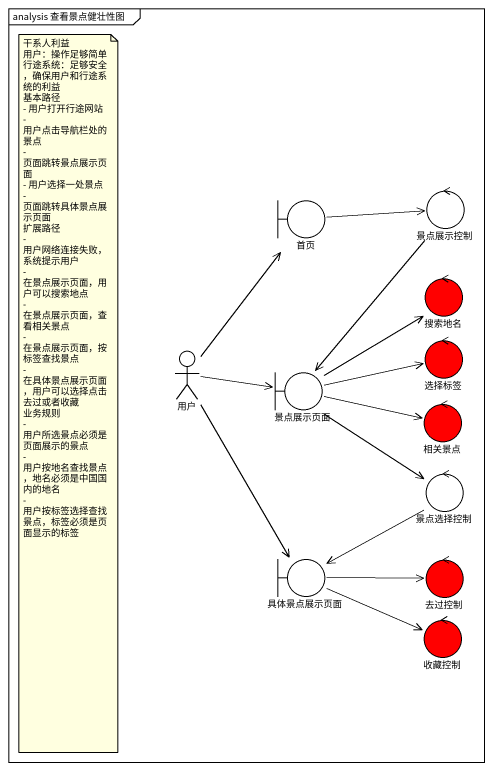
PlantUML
@startuml
mainframe analysis 查看景点健壮性图
boundary 首页
control 景点展示控制
control 搜索地名 #FF0000
actor 用户
control 选择标签 #FF0000
boundary 景点展示页面
control 相关景点 #FF0000
control 景点选择控制
boundary 具体景点展示页面
control 去过控制 #FF0000
control 收藏控制 #FF0000
首页 -right-> 景点展示控制
景点展示控制 --> 景点展示页面
用户 -up-> 首页
用户 -right-> 景点展示页面
用户 --> 具体景点展示页面
景点展示页面 -up-> 搜索地名
景点展示页面 -right-> 选择标签
景点展示页面 -right-> 相关景点
景点展示页面 --> 景点选择控制
景点选择控制 --> 具体景点展示页面
具体景点展示页面 -right-> 去过控制
具体景点展示页面 -right-> 收藏控制
note as N1
  干系人利益
  用户：操作足够简单
  行途系统：足够安全，确保用户和行途系统的利益
  基本路径
  - 用户打开行途网站
  - 用户点击导航栏处的景点
  - 页面跳转景点展示页面
  - 用户选择一处景点
  - 页面跳转具体景点展示页面
  扩展路径
  - 用户网络连接失败，系统提示用户
  - 在景点展示页面，用户可以搜索地点
  - 在景点展示页面，查看相关景点
  - 在景点展示页面，按标签查找景点
  - 在具体景点展示页面，用户可以选择点击去过或者收藏
  业务规则
  - 用户所选景点必须是页面展示的景点
  - 用户按地名查找景点，地名必须是中国国内的地名
  - 用户按标签选择查找景点，标签必须是页面显示的标签
end note
@enduml
